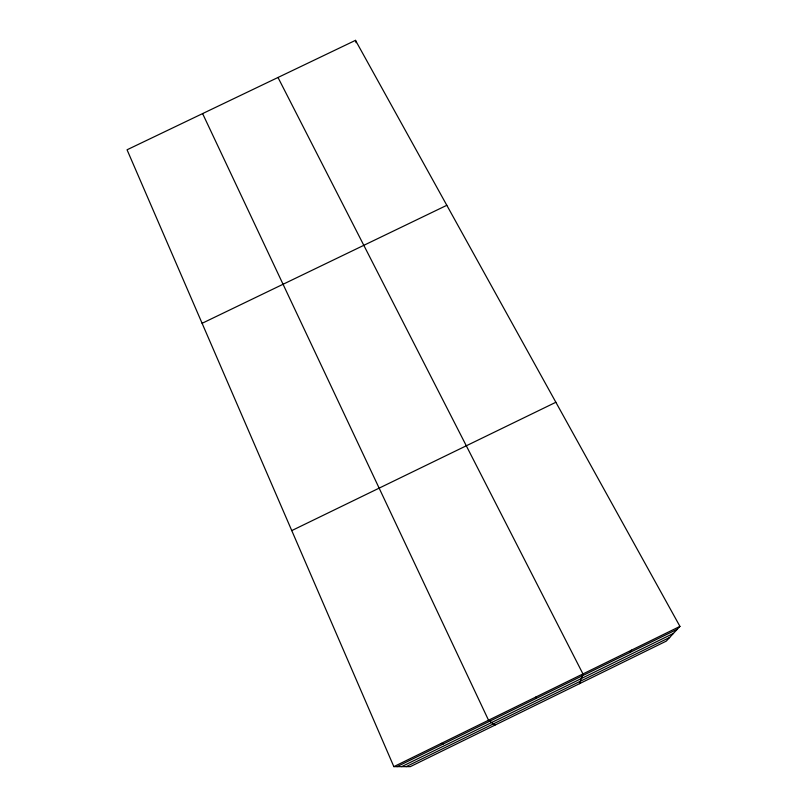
<?xml version="1.0" encoding="UTF-8"?>
<svg xmlns="http://www.w3.org/2000/svg" width="807" height="807" viewBox="0 0 807 807"><rect width="100%" height="100%" fill="white"/><g stroke="black" fill="none" stroke-linecap="round" stroke-linejoin="round"><path stroke-width="1.21" d="M579.446 683.7L582.957 673.946L278.001 77.482M629.823 652.52L631.488 650.149M679.948 626.393L666.259 641.131L410.279 766.65L393.856 766.64L127.052 149.789L355.494 40.35L679.948 626.393L393.856 766.64M397.044 766.64L677.295 629.248M401.674 766.64L673.431 633.414M406.173 766.65L669.689 637.449M291.761 530.602L555.862 402.269M202.103 323.304L446.816 205.301M441.237 743.408L443.447 743.893M494.963 725.12L488.538 720.227L202.607 113.595M355.494 40.35L356.129 42.71M535.777 697.066L536.06 698.489"/></g></svg>
